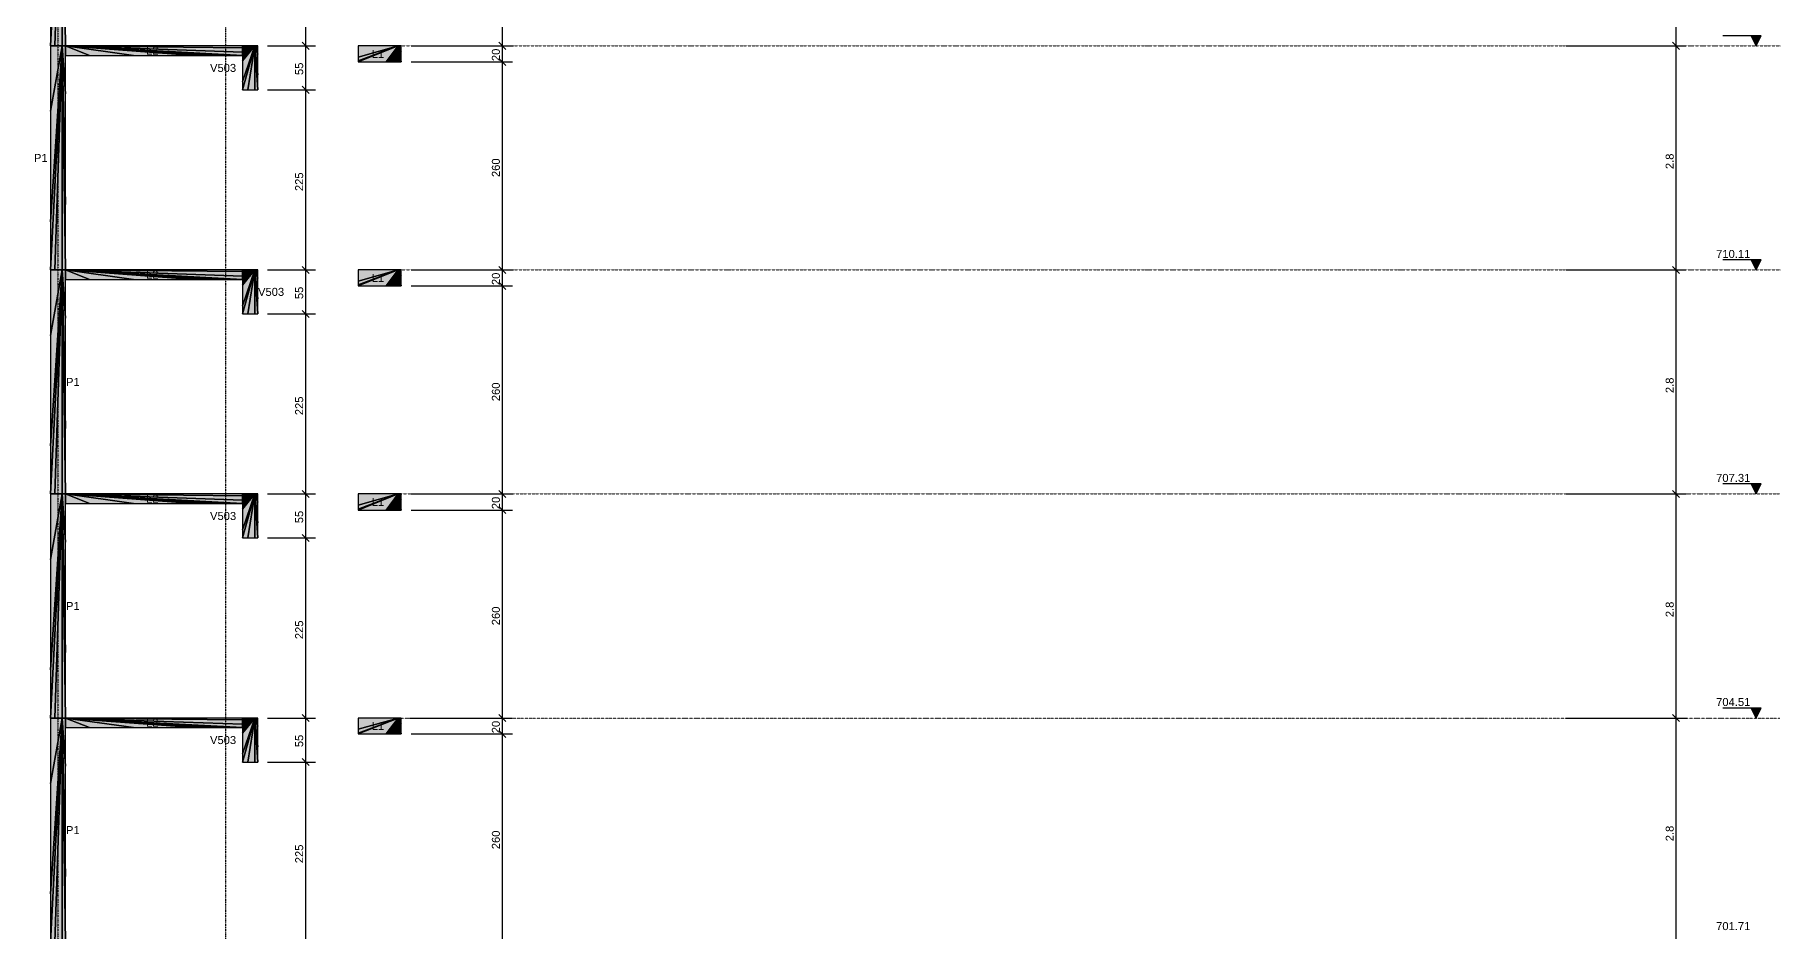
# Model space of a CAD drawing. Extents: x 37185 to 43130, y -8131 to -3926.
# Drawn here: x 38556 to 40010, y -6763 to -6016 of the extents above; entities that cross this region are included whole.
import ezdxf

# ---------------------------------------------------------------- set-up
doc = ezdxf.new("R2010")
doc.units = 0
doc.header["$MEASUREMENT"] = 0
doc.linetypes.add('ESTILO_TQS_0002', pattern=[0.4, 0.1, -0.3])
doc.linetypes.add('ESTILO_TQS_0004', pattern=[1.12, 0.5, -0.2, 0.01, -0.2, 0.01, -0.2])
for name, color, linetype in [('52', 3, 'CONTINUOUS'), ('67', 7, 'CONTINUOUS'), ('70', 160, 'CONTINUOUS'), ('74', 2, 'CONTINUOUS'), ('75', 9, 'CONTINUOUS'), ('79', 12, 'CONTINUOUS'), ('96', 252, 'CONTINUOUS')]:
    doc.layers.add(name, color=color, linetype=linetype)
doc.styles.add('TQS_ARIAL', font='arial.ttf')

msp = doc.modelspace()

# ---------------------------------------------------------------- linework, layer by layer
at = {"layer": '52', "linetype": 'Continuous'}
for points in [[(38569.3, -5278.6), (38569.3, -5333.2), (38569.3, -5425.1), (38569.3, -5465.3), (38569.3, -5519.8), (38569.3, -5611.8), (38569.3, -5652), (38569.3, -5706.5), (38569.3, -5798.5), (38569.3, -5838.6), (38569.3, -5893.2), (38569.3, -5985.1), (38569.3, -6025.3)], [(38582, -6025.3), (38582, -5970.7), (38582, -5878.8), (38582, -5846.6)], [(38569.3, -6025.3), (38569.3, -6079.8), (38569.3, -6171.8), (38569.3, -6212), (38569.3, -6266.5), (38569.3, -6358.5), (38569.3, -6398.6), (38569.3, -6453.2), (38569.3, -6545.1), (38569.3, -6585.3), (38569.3, -6639.8), (38569.3, -6731.8), (38569.3, -6772), (38569.3, -6782.7), (38569.3, -6800.7), (38569.3, -6808.6), (38569.3, -6860.2), (38569.3, -6947.3), (38569.3, -6985.3)], [(38579.2, -6025.3), (38569.3, -6025.3)], [(38569.3, -6025.3), (38573, -6025.3), (38579.2, -6025.3)], [(38742, -6025.3), (38739.6, -6025.3), (38729.3, -6025.3), (38582, -6025.3)], [(38582, -6033.3), (38601.8, -6033.3), (38638.5, -6033.3), (38688.6, -6033.3), (38702.6, -6033.3), (38721.7, -6033.3), (38729.3, -6033.3)], [(38582, -6212), (38582, -6157.4), (38582, -6065.4), (38582, -6033.3)], [(38729.3, -6033.3), (38729.3, -6037.9), (38729.3, -6055.1), (38729.3, -6062)], [(38742, -6062), (38742, -6049.3), (38742, -6032.1), (38742, -6025.3)], [(38861.6, -6025.3), (38859, -6025.3), (38825.6, -6025.3)], [(38825.6, -6025.3), (38825.6, -6034.7), (38825.6, -6037.8), (38825.6, -6038.6)], [(38861.6, -6038.6), (38861.6, -6029.9), (38861.6, -6026.2), (38861.6, -6025.3)], [(38825.6, -6038.6), (38849.1, -6038.6), (38859, -6038.6), (38861.6, -6038.6)], [(38729.3, -6062), (38733.7, -6062), (38739.6, -6062), (38742, -6062)], [(38742, -6212), (38739.6, -6212), (38729.3, -6212), (38582, -6212)], [(38582, -6220), (38601.8, -6220), (38638.5, -6220), (38688.6, -6220), (38702.6, -6220), (38721.7, -6220), (38729.3, -6220)], [(38582, -6398.6), (38582, -6344.1), (38582, -6252.1), (38582, -6220)], [(38729.3, -6220), (38729.3, -6224.6), (38729.3, -6241.8), (38729.3, -6248.6)], [(38742, -6248.6), (38742, -6236), (38742, -6218.8), (38742, -6212)], [(38861.6, -6212), (38859, -6212), (38825.6, -6212)], [(38825.6, -6212), (38825.6, -6221.3), (38825.6, -6224.5), (38825.6, -6225.3)], [(38861.6, -6225.3), (38861.6, -6216.6), (38861.6, -6212.9), (38861.6, -6212)], [(38825.6, -6225.3), (38849.1, -6225.3), (38859, -6225.3), (38861.6, -6225.3)], [(38729.3, -6248.6), (38733.7, -6248.6), (38739.6, -6248.6), (38742, -6248.6)], [(38742, -6398.6), (38739.6, -6398.6), (38729.3, -6398.6), (38582, -6398.6)], [(38582, -6406.6), (38601.8, -6406.6), (38638.5, -6406.6), (38688.6, -6406.6), (38702.6, -6406.6), (38721.7, -6406.6), (38729.3, -6406.6)], [(38582, -6585.3), (38582, -6530.7), (38582, -6438.8), (38582, -6406.6)], [(38729.3, -6406.6), (38729.3, -6411.2), (38729.3, -6428.5), (38729.3, -6435.3)], [(38742, -6435.3), (38742, -6422.7), (38742, -6405.5), (38742, -6398.6)], [(38861.6, -6398.6), (38859, -6398.6), (38825.6, -6398.6)], [(38825.6, -6398.6), (38825.6, -6408), (38825.6, -6411.2), (38825.6, -6412)], [(38825.6, -6412), (38849.1, -6412), (38859, -6412), (38861.6, -6412)], [(38861.6, -6412), (38861.6, -6403.3), (38861.6, -6399.6), (38861.6, -6398.6)], [(38729.3, -6435.3), (38733.7, -6435.3), (38739.6, -6435.3), (38742, -6435.3)], [(38742, -6585.3), (38739.6, -6585.3), (38729.3, -6585.3), (38582, -6585.3)], [(38742, -6622), (38742, -6609.3), (38742, -6592.1), (38742, -6585.3)], [(38861.6, -6585.3), (38859, -6585.3), (38825.6, -6585.3)], [(38825.6, -6585.3), (38825.6, -6594.7), (38825.6, -6597.8), (38825.6, -6598.6)], [(38861.6, -6598.6), (38861.6, -6589.9), (38861.6, -6586.2), (38861.6, -6585.3)], [(38582, -6593.3), (38601.8, -6593.3), (38638.5, -6593.3), (38688.6, -6593.3), (38702.6, -6593.3), (38721.7, -6593.3), (38729.3, -6593.3)], [(38582, -6772), (38582, -6717.4), (38582, -6625.4), (38582, -6593.3)], [(38729.3, -6593.3), (38729.3, -6597.9), (38729.3, -6615.1), (38729.3, -6622)], [(38825.6, -6598.6), (38849.1, -6598.6), (38859, -6598.6), (38861.6, -6598.6)], [(38729.3, -6622), (38733.7, -6622), (38739.6, -6622), (38742, -6622)]]:
    msp.add_lwpolyline(points, dxfattribs=at)
at = {"layer": '67', "linetype": 'ESTILO_TQS_0002'}
for p, q in [((38861.6, -6025.3), (40010.5, -6025.3)), ((38861.6, -6212), (40010.5, -6212)), ((38860.3, -6398.6), (40010.5, -6398.6)), ((38859, -6585.3), (40010.5, -6585.3))]:
    msp.add_line(p, q, dxfattribs=at)
at = {"layer": '70', "linetype": 'ESTILO_TQS_0004'}
for p, q in [((38575.6, -4145.3), (38575.6, -7832.6)), ((38715.3, -4145.3), (38715.3, -7832.6))]:
    msp.add_line(p, q, dxfattribs=at)
at = {"layer": '75', "linetype": 'Continuous'}
for p, q in [((39923.8, -6033.6), (39923.8, -5830.3)), ((38945.8, -5843.6), (38945.8, -6033.6)), ((38781.9, -5867), (38781.9, -6033.6)), ((38781.9, -6017), (38781.9, -6070.3)), ((38945.8, -6017), (38945.8, -6047)), ((39923.8, -6220.3), (39923.8, -6017)), ((39994.7, -6017), (39962.7, -6017)), ((39990.5, -6025.3), (39986.3, -6017)), ((39986.7, -6017.7), (39994.3, -6017.7)), ((39987.1, -6018.4), (39993.9, -6018.4)), ((39987.4, -6019.2), (39993.5, -6019.2)), ((39987.8, -6019.9), (39993.2, -6019.9)), ((39990.5, -6025.3), (39994.7, -6017)), ((38742, -6025.3), (38742, -6025.3)), ((38742, -6025.3), (38742, -6025.3)), ((38750.3, -6025.3), (38790.3, -6025.3)), ((38750.3, -6025.3), (38790.3, -6025.3)), ((38779, -6022.3), (38784.9, -6028.2)), ((38779, -6022.3), (38784.9, -6028.2)), ((38861.6, -6025.3), (38861.6, -6025.3)), ((38861.6, -6025.3), (38861.6, -6025.3)), ((38870, -6025.3), (38954.2, -6025.3)), ((38870, -6025.3), (38954.2, -6025.3)), ((38942.9, -6022.3), (38948.8, -6028.2)), ((38942.9, -6022.3), (38948.8, -6028.2)), ((38945.8, -6030.3), (38945.8, -6220.3)), ((39823.8, -6025.3), (39823.8, -6025.3)), ((39823.8, -6025.3), (39823.8, -6025.3)), ((39832.2, -6025.3), (39932.2, -6025.3)), ((39832.2, -6025.3), (39932.2, -6025.3)), ((39926.8, -6028.2), (39920.9, -6022.3)), ((39926.8, -6028.2), (39920.9, -6022.3)), ((39988.2, -6020.7), (39992.8, -6020.7)), ((39988.5, -6021.4), (39992.4, -6021.4)), ((39988.9, -6022.2), (39992.1, -6022.2)), ((39989.3, -6022.9), (39991.7, -6022.9)), ((39989.7, -6023.6), (39991.3, -6023.6)), ((39990, -6024.4), (39990.9, -6024.4)), ((38861.6, -6038.6), (38861.6, -6038.6)), ((38861.6, -6038.6), (38861.6, -6038.6)), ((38870, -6038.6), (38954.2, -6038.6)), ((38870, -6038.6), (38954.2, -6038.6)), ((38942.9, -6035.7), (38948.8, -6041.6)), ((38942.9, -6035.7), (38948.8, -6041.6)), ((38742, -6062), (38742, -6062)), ((38742, -6062), (38742, -6062)), ((38750.3, -6062), (38790.3, -6062)), ((38750.3, -6062), (38790.3, -6062)), ((38779, -6059), (38784.9, -6064.9)), ((38779, -6059), (38784.9, -6064.9)), ((38781.9, -6053.6), (38781.9, -6220.3)), ((38781.9, -6203.6), (38781.9, -6257)), ((38945.8, -6203.6), (38945.8, -6233.6)), ((39923.8, -6407), (39923.8, -6203.6)), ((39994.7, -6203.6), (39962.7, -6203.6)), ((39990.5, -6212), (39986.3, -6203.6)), ((39986.7, -6204.4), (39994.3, -6204.4)), ((39987.1, -6205.1), (39993.9, -6205.1)), ((39987.4, -6205.8), (39993.5, -6205.8)), ((39987.8, -6206.6), (39993.2, -6206.6)), ((39988.2, -6207.3), (39992.8, -6207.3)), ((39988.5, -6208.1), (39992.4, -6208.1)), ((39988.9, -6208.8), (39992.1, -6208.8)), ((39990.5, -6212), (39994.7, -6203.6)), ((38742, -6212), (38742, -6212)), ((38742, -6212), (38742, -6212)), ((38750.3, -6212), (38790.3, -6212)), ((38750.3, -6212), (38790.3, -6212)), ((38779, -6209), (38784.9, -6214.9)), ((38779, -6209), (38784.9, -6214.9)), ((38861.6, -6212), (38861.6, -6212)), ((38861.6, -6212), (38861.6, -6212)), ((38870, -6212), (38954.2, -6212)), ((38870, -6212), (38954.2, -6212)), ((38942.9, -6209), (38948.8, -6214.9)), ((38942.9, -6209), (38948.8, -6214.9)), ((38942.9, -6222.3), (38948.8, -6228.2)), ((38942.9, -6222.3), (38948.8, -6228.2)), ((38945.8, -6217), (38945.8, -6407)), ((39823.8, -6212), (39823.8, -6212)), ((39823.8, -6212), (39823.8, -6212)), ((39832.2, -6212), (39932.2, -6212)), ((39832.2, -6212), (39932.2, -6212)), ((39926.8, -6214.9), (39920.9, -6209)), ((39926.8, -6214.9), (39920.9, -6209)), ((39989.3, -6209.6), (39991.7, -6209.6)), ((39989.7, -6210.3), (39991.3, -6210.3)), ((39990, -6211.1), (39990.9, -6211.1)), ((38861.6, -6225.3), (38861.6, -6225.3)), ((38861.6, -6225.3), (38861.6, -6225.3)), ((38870, -6225.3), (38954.2, -6225.3)), ((38870, -6225.3), (38954.2, -6225.3)), ((38742, -6248.6), (38742, -6248.6)), ((38742, -6248.6), (38742, -6248.6)), ((38750.3, -6248.6), (38790.3, -6248.6)), ((38750.3, -6248.6), (38790.3, -6248.6)), ((38779, -6245.7), (38784.9, -6251.6)), ((38779, -6245.7), (38784.9, -6251.6)), ((38781.9, -6240.3), (38781.9, -6407)), ((38779, -6395.7), (38784.9, -6401.6)), ((38779, -6395.7), (38784.9, -6401.6)), ((38781.9, -6390.3), (38781.9, -6443.6)), ((38942.9, -6395.7), (38948.8, -6401.6)), ((38942.9, -6395.7), (38948.8, -6401.6)), ((38945.8, -6390.3), (38945.8, -6420.3)), ((39926.8, -6401.6), (39920.9, -6395.7)), ((39926.8, -6401.6), (39920.9, -6395.7)), ((39923.8, -6593.6), (39923.8, -6390.3)), ((39994.7, -6390.3), (39962.7, -6390.3)), ((39990.5, -6398.6), (39986.3, -6390.3)), ((39986.7, -6391), (39994.3, -6391)), ((39987.1, -6391.8), (39993.9, -6391.8)), ((39987.4, -6392.5), (39993.5, -6392.5)), ((39987.8, -6393.3), (39993.2, -6393.3)), ((39988.2, -6394), (39992.8, -6394)), ((39988.5, -6394.7), (39992.4, -6394.7)), ((39988.9, -6395.5), (39992.1, -6395.5)), ((39989.3, -6396.2), (39991.7, -6396.2)), ((39989.7, -6397), (39991.3, -6397)), ((39990, -6397.7), (39990.9, -6397.7)), ((39990.5, -6398.6), (39994.7, -6390.3)), ((38742, -6398.6), (38742, -6398.6)), ((38742, -6398.6), (38742, -6398.6)), ((38750.3, -6398.6), (38790.3, -6398.6)), ((38750.3, -6398.6), (38790.3, -6398.6)), ((38861.6, -6398.6), (38861.6, -6398.6)), ((38861.6, -6398.6), (38861.6, -6398.6)), ((38861.6, -6412), (38861.6, -6412)), ((38861.6, -6412), (38861.6, -6412)), ((38870, -6398.6), (38954.2, -6398.6)), ((38870, -6398.6), (38954.2, -6398.6)), ((38870, -6412), (38954.2, -6412)), ((38870, -6412), (38954.2, -6412)), ((38942.9, -6409), (38948.8, -6414.9)), ((38942.9, -6409), (38948.8, -6414.9)), ((38945.8, -6403.6), (38945.8, -6593.6)), ((39823.8, -6398.6), (39823.8, -6398.6)), ((39823.8, -6398.6), (39823.8, -6398.6)), ((39832.2, -6398.6), (39932.2, -6398.6)), ((39832.2, -6398.6), (39932.2, -6398.6)), ((38781.9, -6427), (38781.9, -6593.6)), ((38742, -6435.3), (38742, -6435.3)), ((38742, -6435.3), (38742, -6435.3)), ((38750.3, -6435.3), (38790.3, -6435.3)), ((38750.3, -6435.3), (38790.3, -6435.3)), ((38779, -6432.3), (38784.9, -6438.2)), ((38779, -6432.3), (38784.9, -6438.2)), ((38742, -6585.3), (38742, -6585.3)), ((38742, -6585.3), (38742, -6585.3)), ((38750.3, -6585.3), (38790.3, -6585.3)), ((38750.3, -6585.3), (38790.3, -6585.3)), ((38779, -6582.3), (38784.9, -6588.2)), ((38779, -6582.3), (38784.9, -6588.2)), ((38781.9, -6577), (38781.9, -6630.3)), ((38860.3, -6585.3), (38860.3, -6585.3)), ((38861.6, -6585.3), (38861.6, -6585.3)), ((38868.7, -6585.3), (38954.2, -6585.3)), ((38870, -6585.3), (38954.2, -6585.3)), ((38942.9, -6582.3), (38948.8, -6588.2)), ((38942.9, -6582.3), (38948.8, -6588.2)), ((38945.8, -6577), (38945.8, -6607)), ((39823.8, -6585.3), (39823.8, -6585.3)), ((39823.8, -6585.3), (39823.8, -6585.3)), ((39832.2, -6585.3), (39932.2, -6585.3)), ((39832.2, -6585.3), (39932.2, -6585.3)), ((39926.8, -6588.2), (39920.9, -6582.3)), ((39926.8, -6588.2), (39920.9, -6582.3)), ((39923.8, -6780.3), (39923.8, -6577)), ((39994.7, -6577), (39962.7, -6577)), ((39990.5, -6585.3), (39986.3, -6577)), ((39986.7, -6577.7), (39994.3, -6577.7)), ((39987.1, -6578.4), (39993.9, -6578.4)), ((39987.4, -6579.2), (39993.5, -6579.2)), ((39987.8, -6579.9), (39993.2, -6579.9)), ((39988.2, -6580.7), (39992.8, -6580.7)), ((39988.5, -6581.4), (39992.4, -6581.4)), ((39988.9, -6582.2), (39992.1, -6582.2)), ((39989.3, -6582.9), (39991.7, -6582.9)), ((39989.7, -6583.6), (39991.3, -6583.6)), ((39990, -6584.4), (39990.9, -6584.4)), ((39990.5, -6585.3), (39994.7, -6577)), ((38861.6, -6598.6), (38861.6, -6598.6)), ((38861.6, -6598.6), (38861.6, -6598.6)), ((38870, -6598.6), (38954.2, -6598.6)), ((38870, -6598.6), (38954.2, -6598.6)), ((38942.9, -6595.7), (38948.8, -6601.6)), ((38942.9, -6595.7), (38948.8, -6601.6)), ((38945.8, -6590.3), (38945.8, -6780.3)), ((38781.9, -6613.6), (38781.9, -6780.3)), ((38742, -6622), (38742, -6622)), ((38742, -6622), (38742, -6622)), ((38750.3, -6622), (38790.3, -6622)), ((38750.3, -6622), (38790.3, -6622)), ((38779, -6619), (38784.9, -6624.9)), ((38779, -6619), (38784.9, -6624.9))]:
    msp.add_line(p, q, dxfattribs=at)
at = {"layer": '79', "linetype": 'Continuous'}
for points in [[(39986.3, -6017), (39990.5, -6025.3), (39994.7, -6017), (39986.3, -6017)], [(39986.3, -6203.6), (39990.5, -6212), (39994.7, -6203.6), (39986.3, -6203.6)], [(39986.3, -6390.3), (39990.5, -6398.6), (39994.7, -6390.3), (39986.3, -6390.3)], [(39986.3, -6577), (39990.5, -6585.3), (39994.7, -6577), (39986.3, -6577)]]:
    msp.add_lwpolyline(points, dxfattribs=at)
at = {"layer": '96', "linetype": 'Continuous'}
for points in [[(38579.2, -5838.6), (38569.3, -5985.1), (38569.3, -6025.3), (38579.2, -5838.6)], [(38579.2, -5838.6), (38569.3, -6025.3), (38573, -6025.3), (38579.2, -5838.6)], [(38579.2, -5838.6), (38573, -6025.3), (38579.2, -6025.3), (38579.2, -5838.6)], [(38579.2, -5838.6), (38579.2, -6025.3), (38582, -6025.3), (38579.2, -5838.6)], [(38579.2, -5838.6), (38582, -6025.3), (38582, -5970.7), (38579.2, -5838.6)], [(38579.2, -6025.3), (38569.3, -6025.3), (38569.3, -6079.8), (38579.2, -6025.3)], [(38579.2, -6025.3), (38569.3, -6079.8), (38569.3, -6171.8), (38579.2, -6025.3)], [(38579.2, -6025.3), (38569.3, -6171.8), (38569.3, -6212), (38579.2, -6025.3)], [(38579.2, -6025.3), (38569.3, -6212), (38573, -6212), (38579.2, -6025.3)], [(38579.2, -6025.3), (38573, -6212), (38579.2, -6212), (38579.2, -6025.3)], [(38579.2, -6025.3), (38579.2, -6212), (38582, -6212), (38579.2, -6025.3)], [(38579.2, -6025.3), (38582, -6212), (38582, -6157.4), (38579.2, -6025.3)], [(38579.2, -6025.3), (38582, -6157.4), (38582, -6065.4), (38579.2, -6025.3)], [(38579.2, -6025.3), (38582, -6065.4), (38582, -6025.3), (38579.2, -6025.3)], [(38582, -6025.3), (38582, -6033.3), (38601.8, -6033.3), (38582, -6025.3)], [(38582, -6025.3), (38601.8, -6033.3), (38638.5, -6033.3), (38582, -6025.3)], [(38582, -6025.3), (38638.5, -6033.3), (38688.6, -6033.3), (38582, -6025.3)], [(38582, -6025.3), (38688.6, -6033.3), (38702.6, -6033.3), (38582, -6025.3)], [(38582, -6025.3), (38702.6, -6033.3), (38721.7, -6033.3), (38582, -6025.3)], [(38582, -6025.3), (38721.7, -6033.3), (38729.3, -6033.3), (38582, -6025.3)], [(38582, -6025.3), (38729.3, -6033.3), (38729.3, -6030.5), (38582, -6025.3)], [(38582, -6025.3), (38729.3, -6030.5), (38729.3, -6026.8), (38582, -6025.3)], [(38582, -6025.3), (38729.3, -6026.8), (38729.3, -6025.3), (38582, -6025.3)], [(38739.6, -6025.3), (38729.3, -6025.3), (38729.3, -6037.9), (38739.6, -6025.3)], [(38739.6, -6025.3), (38729.3, -6037.9), (38729.3, -6055.1), (38739.6, -6025.3)], [(38739.6, -6025.3), (38729.3, -6055.1), (38729.3, -6062), (38739.6, -6025.3)], [(38739.6, -6025.3), (38729.3, -6062), (38733.7, -6062), (38739.6, -6025.3)], [(38739.6, -6025.3), (38733.7, -6062), (38739.6, -6062), (38739.6, -6025.3)], [(38739.6, -6025.3), (38739.6, -6062), (38742, -6062), (38739.6, -6025.3)], [(38739.6, -6025.3), (38742, -6062), (38742, -6049.3), (38739.6, -6025.3)], [(38739.6, -6025.3), (38742, -6049.3), (38742, -6032.1), (38739.6, -6025.3)], [(38739.6, -6025.3), (38742, -6032.1), (38742, -6025.3), (38739.6, -6025.3)], [(38859, -6025.3), (38825.6, -6025.3), (38825.6, -6034.7), (38859, -6025.3)], [(38859, -6025.3), (38825.6, -6034.7), (38825.6, -6037.8), (38859, -6025.3)], [(38859, -6025.3), (38825.6, -6037.8), (38825.6, -6038.6), (38859, -6025.3)], [(38859, -6025.3), (38825.6, -6038.6), (38849.1, -6038.6), (38859, -6025.3)], [(38859, -6025.3), (38849.1, -6038.6), (38859, -6038.6), (38859, -6025.3)], [(38859, -6025.3), (38859, -6038.6), (38861.6, -6038.6), (38859, -6025.3)], [(38859, -6025.3), (38861.6, -6038.6), (38861.6, -6029.9), (38859, -6025.3)], [(38859, -6025.3), (38861.6, -6029.9), (38861.6, -6026.2), (38859, -6025.3)], [(38859, -6025.3), (38861.6, -6026.2), (38861.6, -6025.3), (38859, -6025.3)], [(38579.2, -6212), (38569.3, -6212), (38569.3, -6266.5), (38579.2, -6212)], [(38579.2, -6212), (38569.3, -6266.5), (38569.3, -6358.5), (38579.2, -6212)], [(38579.2, -6212), (38569.3, -6358.5), (38569.3, -6398.6), (38579.2, -6212)], [(38579.2, -6212), (38569.3, -6398.6), (38573, -6398.6), (38579.2, -6212)], [(38579.2, -6212), (38573, -6398.6), (38579.2, -6398.6), (38579.2, -6212)], [(38579.2, -6212), (38579.2, -6398.6), (38582, -6398.6), (38579.2, -6212)], [(38579.2, -6212), (38582, -6398.6), (38582, -6344.1), (38579.2, -6212)], [(38579.2, -6212), (38582, -6344.1), (38582, -6252.1), (38579.2, -6212)], [(38579.2, -6212), (38582, -6252.1), (38582, -6212), (38579.2, -6212)], [(38582, -6212), (38582, -6220), (38601.8, -6220), (38582, -6212)], [(38582, -6212), (38601.8, -6220), (38638.5, -6220), (38582, -6212)], [(38582, -6212), (38638.5, -6220), (38688.6, -6220), (38582, -6212)], [(38582, -6212), (38688.6, -6220), (38702.6, -6220), (38582, -6212)], [(38582, -6212), (38702.6, -6220), (38721.7, -6220), (38582, -6212)], [(38582, -6212), (38721.7, -6220), (38729.3, -6220), (38582, -6212)], [(38582, -6212), (38729.3, -6220), (38729.3, -6217.2), (38582, -6212)], [(38582, -6212), (38729.3, -6217.2), (38729.3, -6213.4), (38582, -6212)], [(38582, -6212), (38729.3, -6213.4), (38729.3, -6212), (38582, -6212)], [(38739.6, -6212), (38729.3, -6212), (38729.3, -6224.6), (38739.6, -6212)], [(38739.6, -6212), (38729.3, -6224.6), (38729.3, -6241.8), (38739.6, -6212)], [(38739.6, -6212), (38729.3, -6241.8), (38729.3, -6248.6), (38739.6, -6212)], [(38739.6, -6212), (38729.3, -6248.6), (38733.7, -6248.6), (38739.6, -6212)], [(38739.6, -6212), (38733.7, -6248.6), (38739.6, -6248.6), (38739.6, -6212)], [(38739.6, -6212), (38739.6, -6248.6), (38742, -6248.6), (38739.6, -6212)], [(38739.6, -6212), (38742, -6248.6), (38742, -6236), (38739.6, -6212)], [(38739.6, -6212), (38742, -6236), (38742, -6218.8), (38739.6, -6212)], [(38739.6, -6212), (38742, -6218.8), (38742, -6212), (38739.6, -6212)], [(38859, -6212), (38825.6, -6212), (38825.6, -6221.3), (38859, -6212)], [(38859, -6212), (38825.6, -6221.3), (38825.6, -6224.5), (38859, -6212)], [(38859, -6212), (38825.6, -6224.5), (38825.6, -6225.3), (38859, -6212)], [(38859, -6212), (38825.6, -6225.3), (38849.1, -6225.3), (38859, -6212)], [(38859, -6212), (38849.1, -6225.3), (38859, -6225.3), (38859, -6212)], [(38859, -6212), (38859, -6225.3), (38861.6, -6225.3), (38859, -6212)], [(38859, -6212), (38861.6, -6225.3), (38861.6, -6216.6), (38859, -6212)], [(38859, -6212), (38861.6, -6216.6), (38861.6, -6212.9), (38859, -6212)], [(38859, -6212), (38861.6, -6212.9), (38861.6, -6212), (38859, -6212)], [(38579.2, -6398.6), (38569.3, -6398.6), (38569.3, -6453.2), (38579.2, -6398.6)], [(38579.2, -6398.6), (38569.3, -6453.2), (38569.3, -6545.1), (38579.2, -6398.6)], [(38579.2, -6398.6), (38569.3, -6545.1), (38569.3, -6585.3), (38579.2, -6398.6)], [(38579.2, -6398.6), (38569.3, -6585.3), (38573, -6585.3), (38579.2, -6398.6)], [(38579.2, -6398.6), (38573, -6585.3), (38579.2, -6585.3), (38579.2, -6398.6)], [(38579.2, -6398.6), (38579.2, -6585.3), (38582, -6585.3), (38579.2, -6398.6)], [(38579.2, -6398.6), (38582, -6585.3), (38582, -6530.7), (38579.2, -6398.6)], [(38579.2, -6398.6), (38582, -6530.7), (38582, -6438.8), (38579.2, -6398.6)], [(38579.2, -6398.6), (38582, -6438.8), (38582, -6398.6), (38579.2, -6398.6)], [(38582, -6398.6), (38582, -6406.6), (38601.8, -6406.6), (38582, -6398.6)], [(38582, -6398.6), (38601.8, -6406.6), (38638.5, -6406.6), (38582, -6398.6)], [(38582, -6398.6), (38638.5, -6406.6), (38688.6, -6406.6), (38582, -6398.6)], [(38582, -6398.6), (38688.6, -6406.6), (38702.6, -6406.6), (38582, -6398.6)], [(38582, -6398.6), (38702.6, -6406.6), (38721.7, -6406.6), (38582, -6398.6)], [(38582, -6398.6), (38721.7, -6406.6), (38729.3, -6406.6), (38582, -6398.6)], [(38582, -6398.6), (38729.3, -6406.6), (38729.3, -6403.9), (38582, -6398.6)], [(38582, -6398.6), (38729.3, -6403.9), (38729.3, -6400.1), (38582, -6398.6)], [(38582, -6398.6), (38729.3, -6400.1), (38729.3, -6398.6), (38582, -6398.6)], [(38739.6, -6398.6), (38729.3, -6398.6), (38729.3, -6411.2), (38739.6, -6398.6)], [(38739.6, -6398.6), (38729.3, -6411.2), (38729.3, -6428.5), (38739.6, -6398.6)], [(38739.6, -6398.6), (38729.3, -6428.5), (38729.3, -6435.3), (38739.6, -6398.6)], [(38739.6, -6398.6), (38729.3, -6435.3), (38733.7, -6435.3), (38739.6, -6398.6)], [(38739.6, -6398.6), (38733.7, -6435.3), (38739.6, -6435.3), (38739.6, -6398.6)], [(38739.6, -6398.6), (38739.6, -6435.3), (38742, -6435.3), (38739.6, -6398.6)], [(38739.6, -6398.6), (38742, -6435.3), (38742, -6422.7), (38739.6, -6398.6)], [(38739.6, -6398.6), (38742, -6422.7), (38742, -6405.5), (38739.6, -6398.6)], [(38739.6, -6398.6), (38742, -6405.5), (38742, -6398.6), (38739.6, -6398.6)], [(38859, -6398.6), (38825.6, -6398.6), (38825.6, -6408), (38859, -6398.6)], [(38859, -6398.6), (38825.6, -6408), (38825.6, -6411.2), (38859, -6398.6)], [(38859, -6398.6), (38825.6, -6411.2), (38825.6, -6412), (38859, -6398.6)], [(38859, -6398.6), (38825.6, -6412), (38849.1, -6412), (38859, -6398.6)], [(38859, -6398.6), (38849.1, -6412), (38859, -6412), (38859, -6398.6)], [(38859, -6398.6), (38859, -6412), (38861.6, -6412), (38859, -6398.6)], [(38859, -6398.6), (38861.6, -6412), (38861.6, -6403.3), (38859, -6398.6)], [(38859, -6398.6), (38861.6, -6403.3), (38861.6, -6399.6), (38859, -6398.6)], [(38859, -6398.6), (38861.6, -6399.6), (38861.6, -6398.6), (38859, -6398.6)], [(38579.2, -6585.3), (38569.3, -6585.3), (38569.3, -6639.8), (38579.2, -6585.3)], [(38579.2, -6585.3), (38569.3, -6639.8), (38569.3, -6731.8), (38579.2, -6585.3)], [(38579.2, -6585.3), (38569.3, -6731.8), (38569.3, -6772), (38579.2, -6585.3)], [(38579.2, -6585.3), (38569.3, -6772), (38573, -6772), (38579.2, -6585.3)], [(38579.2, -6585.3), (38573, -6772), (38579.2, -6772), (38579.2, -6585.3)], [(38579.2, -6585.3), (38579.2, -6772), (38582, -6772), (38579.2, -6585.3)], [(38579.2, -6585.3), (38582, -6772), (38582, -6717.4), (38579.2, -6585.3)], [(38579.2, -6585.3), (38582, -6717.4), (38582, -6625.4), (38579.2, -6585.3)], [(38579.2, -6585.3), (38582, -6625.4), (38582, -6585.3), (38579.2, -6585.3)], [(38582, -6585.3), (38582, -6593.3), (38601.8, -6593.3), (38582, -6585.3)], [(38582, -6585.3), (38601.8, -6593.3), (38638.5, -6593.3), (38582, -6585.3)], [(38582, -6585.3), (38638.5, -6593.3), (38688.6, -6593.3), (38582, -6585.3)], [(38582, -6585.3), (38688.6, -6593.3), (38702.6, -6593.3), (38582, -6585.3)], [(38582, -6585.3), (38702.6, -6593.3), (38721.7, -6593.3), (38582, -6585.3)], [(38582, -6585.3), (38721.7, -6593.3), (38729.3, -6593.3), (38582, -6585.3)], [(38582, -6585.3), (38729.3, -6593.3), (38729.3, -6590.5), (38582, -6585.3)], [(38582, -6585.3), (38729.3, -6590.5), (38729.3, -6586.8), (38582, -6585.3)], [(38582, -6585.3), (38729.3, -6586.8), (38729.3, -6585.3), (38582, -6585.3)], [(38739.6, -6585.3), (38729.3, -6585.3), (38729.3, -6597.9), (38739.6, -6585.3)], [(38739.6, -6585.3), (38729.3, -6597.9), (38729.3, -6615.1), (38739.6, -6585.3)], [(38739.6, -6585.3), (38729.3, -6615.1), (38729.3, -6622), (38739.6, -6585.3)], [(38739.6, -6585.3), (38729.3, -6622), (38733.7, -6622), (38739.6, -6585.3)], [(38739.6, -6585.3), (38733.7, -6622), (38739.6, -6622), (38739.6, -6585.3)], [(38739.6, -6585.3), (38739.6, -6622), (38742, -6622), (38739.6, -6585.3)], [(38739.6, -6585.3), (38742, -6622), (38742, -6609.3), (38739.6, -6585.3)], [(38739.6, -6585.3), (38742, -6609.3), (38742, -6592.1), (38739.6, -6585.3)], [(38739.6, -6585.3), (38742, -6592.1), (38742, -6585.3), (38739.6, -6585.3)], [(38859, -6585.3), (38825.6, -6585.3), (38825.6, -6594.7), (38859, -6585.3)], [(38859, -6585.3), (38825.6, -6594.7), (38825.6, -6597.8), (38859, -6585.3)], [(38859, -6585.3), (38825.6, -6597.8), (38825.6, -6598.6), (38859, -6585.3)], [(38859, -6585.3), (38825.6, -6598.6), (38849.1, -6598.6), (38859, -6585.3)], [(38859, -6585.3), (38849.1, -6598.6), (38859, -6598.6), (38859, -6585.3)], [(38859, -6585.3), (38859, -6598.6), (38861.6, -6598.6), (38859, -6585.3)], [(38859, -6585.3), (38861.6, -6598.6), (38861.6, -6589.9), (38859, -6585.3)], [(38859, -6585.3), (38861.6, -6589.9), (38861.6, -6586.2), (38859, -6585.3)], [(38859, -6585.3), (38861.6, -6586.2), (38861.6, -6585.3), (38859, -6585.3)]]:
    msp.add_lwpolyline(points, dxfattribs=at)
for points in [[(38579.2, -5838.6), (38569.3, -5985.1), (38569.3, -6025.3)], [(38579.2, -5838.6), (38569.3, -6025.3), (38579.2, -5838.6)], [(38579.2, -5838.6), (38569.3, -6025.3), (38573, -6025.3)], [(38579.2, -5838.6), (38573, -6025.3), (38579.2, -5838.6)], [(38579.2, -5838.6), (38573, -6025.3), (38579.2, -6025.3)], [(38579.2, -5838.6), (38579.2, -6025.3), (38579.2, -5838.6)], [(38579.2, -5838.6), (38579.2, -6025.3), (38582, -6025.3)], [(38579.2, -5838.6), (38582, -6025.3), (38579.2, -5838.6)], [(38579.2, -5838.6), (38582, -6025.3), (38582, -5970.7)], [(38579.2, -6025.3), (38569.3, -6025.3), (38569.3, -6079.8)], [(38579.2, -6025.3), (38569.3, -6079.8), (38579.2, -6025.3)], [(38579.2, -6025.3), (38569.3, -6079.8), (38569.3, -6171.8)], [(38579.2, -6025.3), (38569.3, -6171.8), (38579.2, -6025.3)], [(38579.2, -6025.3), (38569.3, -6171.8), (38569.3, -6212)], [(38579.2, -6025.3), (38569.3, -6212), (38579.2, -6025.3)], [(38579.2, -6025.3), (38569.3, -6212), (38573, -6212)], [(38579.2, -6025.3), (38573, -6212), (38579.2, -6025.3)], [(38579.2, -6025.3), (38573, -6212), (38579.2, -6212)], [(38579.2, -6025.3), (38579.2, -6212), (38579.2, -6025.3)], [(38579.2, -6025.3), (38579.2, -6212), (38582, -6212)], [(38579.2, -6025.3), (38582, -6212), (38579.2, -6025.3)], [(38579.2, -6025.3), (38582, -6212), (38582, -6157.4)], [(38579.2, -6025.3), (38582, -6157.4), (38579.2, -6025.3)], [(38579.2, -6025.3), (38582, -6157.4), (38582, -6065.4)], [(38579.2, -6025.3), (38582, -6065.4), (38579.2, -6025.3)], [(38579.2, -6025.3), (38582, -6065.4), (38582, -6025.3)], [(38579.2, -6025.3), (38582, -6025.3), (38579.2, -6025.3)], [(38582, -6025.3), (38582, -6033.3), (38601.8, -6033.3)], [(38582, -6025.3), (38601.8, -6033.3), (38582, -6025.3)], [(38582, -6025.3), (38601.8, -6033.3), (38638.5, -6033.3)], [(38582, -6025.3), (38638.5, -6033.3), (38582, -6025.3)], [(38582, -6025.3), (38638.5, -6033.3), (38688.6, -6033.3)], [(38582, -6025.3), (38688.6, -6033.3), (38582, -6025.3)], [(38582, -6025.3), (38688.6, -6033.3), (38702.6, -6033.3)], [(38582, -6025.3), (38702.6, -6033.3), (38582, -6025.3)], [(38582, -6025.3), (38702.6, -6033.3), (38721.7, -6033.3)], [(38582, -6025.3), (38721.7, -6033.3), (38582, -6025.3)], [(38582, -6025.3), (38721.7, -6033.3), (38729.3, -6033.3)], [(38582, -6025.3), (38729.3, -6033.3), (38582, -6025.3)], [(38582, -6025.3), (38729.3, -6033.3), (38729.3, -6030.5)], [(38582, -6025.3), (38729.3, -6030.5), (38582, -6025.3)], [(38582, -6025.3), (38729.3, -6030.5), (38729.3, -6026.8)], [(38582, -6025.3), (38729.3, -6026.8), (38582, -6025.3)], [(38582, -6025.3), (38729.3, -6026.8), (38729.3, -6025.3)], [(38582, -6025.3), (38729.3, -6025.3), (38582, -6025.3)], [(38739.6, -6025.3), (38729.3, -6025.3), (38729.3, -6037.9)], [(38739.6, -6025.3), (38729.3, -6037.9), (38739.6, -6025.3)], [(38739.6, -6025.3), (38729.3, -6037.9), (38729.3, -6055.1)], [(38739.6, -6025.3), (38729.3, -6055.1), (38739.6, -6025.3)], [(38739.6, -6025.3), (38729.3, -6055.1), (38729.3, -6062)], [(38739.6, -6025.3), (38729.3, -6062), (38739.6, -6025.3)], [(38739.6, -6025.3), (38729.3, -6062), (38733.7, -6062)], [(38739.6, -6025.3), (38733.7, -6062), (38739.6, -6025.3)], [(38739.6, -6025.3), (38733.7, -6062), (38739.6, -6062)], [(38739.6, -6025.3), (38739.6, -6062), (38739.6, -6025.3)], [(38739.6, -6025.3), (38739.6, -6062), (38742, -6062)], [(38739.6, -6025.3), (38742, -6062), (38739.6, -6025.3)], [(38739.6, -6025.3), (38742, -6062), (38742, -6049.3)], [(38739.6, -6025.3), (38742, -6049.3), (38739.6, -6025.3)], [(38739.6, -6025.3), (38742, -6049.3), (38742, -6032.1)], [(38739.6, -6025.3), (38742, -6032.1), (38739.6, -6025.3)], [(38739.6, -6025.3), (38742, -6032.1), (38742, -6025.3)], [(38739.6, -6025.3), (38742, -6025.3), (38739.6, -6025.3)], [(38859, -6025.3), (38825.6, -6025.3), (38825.6, -6034.7)], [(38859, -6025.3), (38825.6, -6034.7), (38859, -6025.3)], [(38859, -6025.3), (38825.6, -6034.7), (38825.6, -6037.8)], [(38859, -6025.3), (38825.6, -6037.8), (38859, -6025.3)], [(38859, -6025.3), (38825.6, -6037.8), (38825.6, -6038.6)], [(38859, -6025.3), (38825.6, -6038.6), (38859, -6025.3)], [(38859, -6025.3), (38825.6, -6038.6), (38849.1, -6038.6)], [(38859, -6025.3), (38849.1, -6038.6), (38859, -6025.3)], [(38859, -6025.3), (38849.1, -6038.6), (38859, -6038.6)], [(38859, -6025.3), (38859, -6038.6), (38859, -6025.3)], [(38859, -6025.3), (38859, -6038.6), (38861.6, -6038.6)], [(38859, -6025.3), (38861.6, -6038.6), (38859, -6025.3)], [(38859, -6025.3), (38861.6, -6038.6), (38861.6, -6029.9)], [(38859, -6025.3), (38861.6, -6029.9), (38859, -6025.3)], [(38859, -6025.3), (38861.6, -6029.9), (38861.6, -6026.2)], [(38859, -6025.3), (38861.6, -6026.2), (38859, -6025.3)], [(38859, -6025.3), (38861.6, -6026.2), (38861.6, -6025.3)], [(38859, -6025.3), (38861.6, -6025.3), (38859, -6025.3)], [(38579.2, -6212), (38569.3, -6212), (38569.3, -6266.5)], [(38579.2, -6212), (38569.3, -6266.5), (38579.2, -6212)], [(38579.2, -6212), (38569.3, -6266.5), (38569.3, -6358.5)], [(38579.2, -6212), (38569.3, -6358.5), (38579.2, -6212)], [(38579.2, -6212), (38569.3, -6358.5), (38569.3, -6398.6)], [(38579.2, -6212), (38569.3, -6398.6), (38579.2, -6212)], [(38579.2, -6212), (38569.3, -6398.6), (38573, -6398.6)], [(38579.2, -6212), (38573, -6398.6), (38579.2, -6212)], [(38579.2, -6212), (38573, -6398.6), (38579.2, -6398.6)], [(38579.2, -6212), (38579.2, -6398.6), (38579.2, -6212)], [(38579.2, -6212), (38579.2, -6398.6), (38582, -6398.6)], [(38579.2, -6212), (38582, -6398.6), (38579.2, -6212)], [(38579.2, -6212), (38582, -6398.6), (38582, -6344.1)], [(38579.2, -6212), (38582, -6344.1), (38579.2, -6212)], [(38579.2, -6212), (38582, -6344.1), (38582, -6252.1)], [(38579.2, -6212), (38582, -6252.1), (38579.2, -6212)], [(38579.2, -6212), (38582, -6252.1), (38582, -6212)], [(38579.2, -6212), (38582, -6212), (38579.2, -6212)], [(38582, -6212), (38582, -6220), (38601.8, -6220)], [(38582, -6212), (38601.8, -6220), (38582, -6212)], [(38582, -6212), (38601.8, -6220), (38638.5, -6220)], [(38582, -6212), (38638.5, -6220), (38582, -6212)], [(38582, -6212), (38638.5, -6220), (38688.6, -6220)], [(38582, -6212), (38688.6, -6220), (38582, -6212)], [(38582, -6212), (38688.6, -6220), (38702.6, -6220)], [(38582, -6212), (38702.6, -6220), (38582, -6212)], [(38582, -6212), (38702.6, -6220), (38721.7, -6220)], [(38582, -6212), (38721.7, -6220), (38582, -6212)], [(38582, -6212), (38721.7, -6220), (38729.3, -6220)], [(38582, -6212), (38729.3, -6220), (38582, -6212)], [(38582, -6212), (38729.3, -6220), (38729.3, -6217.2)], [(38582, -6212), (38729.3, -6217.2), (38582, -6212)], [(38582, -6212), (38729.3, -6217.2), (38729.3, -6213.4)], [(38582, -6212), (38729.3, -6213.4), (38582, -6212)], [(38582, -6212), (38729.3, -6213.4), (38729.3, -6212)], [(38582, -6212), (38729.3, -6212), (38582, -6212)], [(38739.6, -6212), (38729.3, -6212), (38729.3, -6224.6)], [(38739.6, -6212), (38729.3, -6224.6), (38739.6, -6212)], [(38739.6, -6212), (38729.3, -6224.6), (38729.3, -6241.8)], [(38739.6, -6212), (38729.3, -6241.8), (38739.6, -6212)], [(38739.6, -6212), (38729.3, -6241.8), (38729.3, -6248.6)], [(38739.6, -6212), (38729.3, -6248.6), (38739.6, -6212)], [(38739.6, -6212), (38729.3, -6248.6), (38733.7, -6248.6)], [(38739.6, -6212), (38733.7, -6248.6), (38739.6, -6212)], [(38739.6, -6212), (38733.7, -6248.6), (38739.6, -6248.6)], [(38739.6, -6212), (38739.6, -6248.6), (38739.6, -6212)], [(38739.6, -6212), (38739.6, -6248.6), (38742, -6248.6)], [(38739.6, -6212), (38742, -6248.6), (38739.6, -6212)], [(38739.6, -6212), (38742, -6248.6), (38742, -6236)], [(38739.6, -6212), (38742, -6236), (38739.6, -6212)], [(38739.6, -6212), (38742, -6236), (38742, -6218.8)], [(38739.6, -6212), (38742, -6218.8), (38739.6, -6212)], [(38739.6, -6212), (38742, -6218.8), (38742, -6212)], [(38739.6, -6212), (38742, -6212), (38739.6, -6212)], [(38859, -6212), (38825.6, -6212), (38825.6, -6221.3)], [(38859, -6212), (38825.6, -6221.3), (38859, -6212)], [(38859, -6212), (38825.6, -6221.3), (38825.6, -6224.5)], [(38859, -6212), (38825.6, -6224.5), (38859, -6212)], [(38859, -6212), (38825.6, -6224.5), (38825.6, -6225.3)], [(38859, -6212), (38825.6, -6225.3), (38859, -6212)], [(38859, -6212), (38825.6, -6225.3), (38849.1, -6225.3)], [(38859, -6212), (38849.1, -6225.3), (38859, -6212)], [(38859, -6212), (38849.1, -6225.3), (38859, -6225.3)], [(38859, -6212), (38859, -6225.3), (38859, -6212)], [(38859, -6212), (38859, -6225.3), (38861.6, -6225.3)], [(38859, -6212), (38861.6, -6225.3), (38859, -6212)], [(38859, -6212), (38861.6, -6225.3), (38861.6, -6216.6)], [(38859, -6212), (38861.6, -6216.6), (38859, -6212)], [(38859, -6212), (38861.6, -6216.6), (38861.6, -6212.9)], [(38859, -6212), (38861.6, -6212.9), (38859, -6212)], [(38859, -6212), (38861.6, -6212.9), (38861.6, -6212)], [(38859, -6212), (38861.6, -6212), (38859, -6212)], [(38579.2, -6398.6), (38569.3, -6398.6), (38569.3, -6453.2)], [(38579.2, -6398.6), (38569.3, -6453.2), (38579.2, -6398.6)], [(38579.2, -6398.6), (38569.3, -6453.2), (38569.3, -6545.1)], [(38579.2, -6398.6), (38569.3, -6545.1), (38579.2, -6398.6)], [(38579.2, -6398.6), (38569.3, -6545.1), (38569.3, -6585.3)], [(38579.2, -6398.6), (38569.3, -6585.3), (38579.2, -6398.6)], [(38579.2, -6398.6), (38569.3, -6585.3), (38573, -6585.3)], [(38579.2, -6398.6), (38573, -6585.3), (38579.2, -6398.6)], [(38579.2, -6398.6), (38573, -6585.3), (38579.2, -6585.3)], [(38579.2, -6398.6), (38579.2, -6585.3), (38579.2, -6398.6)], [(38579.2, -6398.6), (38579.2, -6585.3), (38582, -6585.3)], [(38579.2, -6398.6), (38582, -6585.3), (38579.2, -6398.6)], [(38579.2, -6398.6), (38582, -6585.3), (38582, -6530.7)], [(38579.2, -6398.6), (38582, -6530.7), (38579.2, -6398.6)], [(38579.2, -6398.6), (38582, -6530.7), (38582, -6438.8)], [(38579.2, -6398.6), (38582, -6438.8), (38579.2, -6398.6)], [(38579.2, -6398.6), (38582, -6438.8), (38582, -6398.6)], [(38579.2, -6398.6), (38582, -6398.6), (38579.2, -6398.6)], [(38582, -6398.6), (38582, -6406.6), (38601.8, -6406.6)], [(38582, -6398.6), (38601.8, -6406.6), (38582, -6398.6)], [(38582, -6398.6), (38601.8, -6406.6), (38638.5, -6406.6)], [(38582, -6398.6), (38638.5, -6406.6), (38582, -6398.6)], [(38582, -6398.6), (38638.5, -6406.6), (38688.6, -6406.6)], [(38582, -6398.6), (38688.6, -6406.6), (38582, -6398.6)], [(38582, -6398.6), (38688.6, -6406.6), (38702.6, -6406.6)], [(38582, -6398.6), (38702.6, -6406.6), (38582, -6398.6)], [(38582, -6398.6), (38702.6, -6406.6), (38721.7, -6406.6)], [(38582, -6398.6), (38721.7, -6406.6), (38582, -6398.6)], [(38582, -6398.6), (38721.7, -6406.6), (38729.3, -6406.6)], [(38582, -6398.6), (38729.3, -6406.6), (38582, -6398.6)], [(38582, -6398.6), (38729.3, -6406.6), (38729.3, -6403.9)], [(38582, -6398.6), (38729.3, -6403.9), (38582, -6398.6)], [(38582, -6398.6), (38729.3, -6403.9), (38729.3, -6400.1)], [(38582, -6398.6), (38729.3, -6400.1), (38582, -6398.6)], [(38582, -6398.6), (38729.3, -6400.1), (38729.3, -6398.6)], [(38582, -6398.6), (38729.3, -6398.6), (38582, -6398.6)], [(38739.6, -6398.6), (38729.3, -6398.6), (38729.3, -6411.2)], [(38739.6, -6398.6), (38729.3, -6411.2), (38739.6, -6398.6)], [(38739.6, -6398.6), (38729.3, -6411.2), (38729.3, -6428.5)], [(38739.6, -6398.6), (38729.3, -6428.5), (38739.6, -6398.6)], [(38739.6, -6398.6), (38729.3, -6428.5), (38729.3, -6435.3)], [(38739.6, -6398.6), (38729.3, -6435.3), (38739.6, -6398.6)], [(38739.6, -6398.6), (38729.3, -6435.3), (38733.7, -6435.3)], [(38739.6, -6398.6), (38733.7, -6435.3), (38739.6, -6398.6)], [(38739.6, -6398.6), (38733.7, -6435.3), (38739.6, -6435.3)], [(38739.6, -6398.6), (38739.6, -6435.3), (38739.6, -6398.6)], [(38739.6, -6398.6), (38739.6, -6435.3), (38742, -6435.3)], [(38739.6, -6398.6), (38742, -6435.3), (38739.6, -6398.6)], [(38739.6, -6398.6), (38742, -6435.3), (38742, -6422.7)], [(38739.6, -6398.6), (38742, -6422.7), (38739.6, -6398.6)], [(38739.6, -6398.6), (38742, -6422.7), (38742, -6405.5)], [(38739.6, -6398.6), (38742, -6405.5), (38739.6, -6398.6)], [(38739.6, -6398.6), (38742, -6405.5), (38742, -6398.6)], [(38739.6, -6398.6), (38742, -6398.6), (38739.6, -6398.6)], [(38859, -6398.6), (38825.6, -6398.6), (38825.6, -6408)], [(38859, -6398.6), (38825.6, -6408), (38859, -6398.6)], [(38859, -6398.6), (38825.6, -6408), (38825.6, -6411.2)], [(38859, -6398.6), (38825.6, -6411.2), (38859, -6398.6)], [(38859, -6398.6), (38825.6, -6411.2), (38825.6, -6412)], [(38859, -6398.6), (38825.6, -6412), (38859, -6398.6)], [(38859, -6398.6), (38825.6, -6412), (38849.1, -6412)], [(38859, -6398.6), (38849.1, -6412), (38859, -6398.6)], [(38859, -6398.6), (38849.1, -6412), (38859, -6412)], [(38859, -6398.6), (38859, -6412), (38859, -6398.6)], [(38859, -6398.6), (38859, -6412), (38861.6, -6412)], [(38859, -6398.6), (38861.6, -6412), (38859, -6398.6)], [(38859, -6398.6), (38861.6, -6412), (38861.6, -6403.3)], [(38859, -6398.6), (38861.6, -6403.3), (38859, -6398.6)], [(38859, -6398.6), (38861.6, -6403.3), (38861.6, -6399.6)], [(38859, -6398.6), (38861.6, -6399.6), (38859, -6398.6)], [(38859, -6398.6), (38861.6, -6399.6), (38861.6, -6398.6)], [(38859, -6398.6), (38861.6, -6398.6), (38859, -6398.6)], [(38579.2, -6585.3), (38569.3, -6585.3), (38569.3, -6639.8)], [(38579.2, -6585.3), (38569.3, -6639.8), (38579.2, -6585.3)], [(38579.2, -6585.3), (38569.3, -6639.8), (38569.3, -6731.8)], [(38579.2, -6585.3), (38569.3, -6731.8), (38579.2, -6585.3)], [(38579.2, -6585.3), (38569.3, -6731.8), (38569.3, -6772)], [(38579.2, -6585.3), (38569.3, -6772), (38579.2, -6585.3)], [(38579.2, -6585.3), (38569.3, -6772), (38573, -6772)], [(38579.2, -6585.3), (38573, -6772), (38579.2, -6585.3)], [(38579.2, -6585.3), (38573, -6772), (38579.2, -6772)], [(38579.2, -6585.3), (38579.2, -6772), (38579.2, -6585.3)], [(38579.2, -6585.3), (38579.2, -6772), (38582, -6772)], [(38579.2, -6585.3), (38582, -6772), (38579.2, -6585.3)], [(38579.2, -6585.3), (38582, -6772), (38582, -6717.4)], [(38579.2, -6585.3), (38582, -6717.4), (38579.2, -6585.3)], [(38579.2, -6585.3), (38582, -6717.4), (38582, -6625.4)], [(38579.2, -6585.3), (38582, -6625.4), (38579.2, -6585.3)], [(38579.2, -6585.3), (38582, -6625.4), (38582, -6585.3)], [(38579.2, -6585.3), (38582, -6585.3), (38579.2, -6585.3)], [(38582, -6585.3), (38582, -6593.3), (38601.8, -6593.3)], [(38582, -6585.3), (38601.8, -6593.3), (38582, -6585.3)], [(38582, -6585.3), (38601.8, -6593.3), (38638.5, -6593.3)], [(38582, -6585.3), (38638.5, -6593.3), (38582, -6585.3)], [(38582, -6585.3), (38638.5, -6593.3), (38688.6, -6593.3)], [(38582, -6585.3), (38688.6, -6593.3), (38582, -6585.3)], [(38582, -6585.3), (38688.6, -6593.3), (38702.6, -6593.3)], [(38582, -6585.3), (38702.6, -6593.3), (38582, -6585.3)], [(38582, -6585.3), (38702.6, -6593.3), (38721.7, -6593.3)], [(38582, -6585.3), (38721.7, -6593.3), (38582, -6585.3)], [(38582, -6585.3), (38721.7, -6593.3), (38729.3, -6593.3)], [(38582, -6585.3), (38729.3, -6593.3), (38582, -6585.3)], [(38582, -6585.3), (38729.3, -6593.3), (38729.3, -6590.5)], [(38582, -6585.3), (38729.3, -6590.5), (38582, -6585.3)], [(38582, -6585.3), (38729.3, -6590.5), (38729.3, -6586.8)], [(38582, -6585.3), (38729.3, -6586.8), (38582, -6585.3)], [(38582, -6585.3), (38729.3, -6586.8), (38729.3, -6585.3)], [(38582, -6585.3), (38729.3, -6585.3), (38582, -6585.3)], [(38739.6, -6585.3), (38729.3, -6585.3), (38729.3, -6597.9)], [(38739.6, -6585.3), (38729.3, -6597.9), (38739.6, -6585.3)], [(38739.6, -6585.3), (38729.3, -6597.9), (38729.3, -6615.1)], [(38739.6, -6585.3), (38729.3, -6615.1), (38739.6, -6585.3)], [(38739.6, -6585.3), (38729.3, -6615.1), (38729.3, -6622)], [(38739.6, -6585.3), (38729.3, -6622), (38739.6, -6585.3)], [(38739.6, -6585.3), (38729.3, -6622), (38733.7, -6622)], [(38739.6, -6585.3), (38733.7, -6622), (38739.6, -6585.3)], [(38739.6, -6585.3), (38733.7, -6622), (38739.6, -6622)], [(38739.6, -6585.3), (38739.6, -6622), (38739.6, -6585.3)], [(38739.6, -6585.3), (38739.6, -6622), (38742, -6622)], [(38739.6, -6585.3), (38742, -6622), (38739.6, -6585.3)], [(38739.6, -6585.3), (38742, -6622), (38742, -6609.3)], [(38739.6, -6585.3), (38742, -6609.3), (38739.6, -6585.3)], [(38739.6, -6585.3), (38742, -6609.3), (38742, -6592.1)], [(38739.6, -6585.3), (38742, -6592.1), (38739.6, -6585.3)], [(38739.6, -6585.3), (38742, -6592.1), (38742, -6585.3)], [(38739.6, -6585.3), (38742, -6585.3), (38739.6, -6585.3)], [(38859, -6585.3), (38825.6, -6585.3), (38825.6, -6594.7)], [(38859, -6585.3), (38825.6, -6594.7), (38859, -6585.3)], [(38859, -6585.3), (38825.6, -6594.7), (38825.6, -6597.8)], [(38859, -6585.3), (38825.6, -6597.8), (38859, -6585.3)], [(38859, -6585.3), (38825.6, -6597.8), (38825.6, -6598.6)], [(38859, -6585.3), (38825.6, -6598.6), (38859, -6585.3)], [(38859, -6585.3), (38825.6, -6598.6), (38849.1, -6598.6)], [(38859, -6585.3), (38849.1, -6598.6), (38859, -6585.3)], [(38859, -6585.3), (38849.1, -6598.6), (38859, -6598.6)], [(38859, -6585.3), (38859, -6598.6), (38859, -6585.3)], [(38859, -6585.3), (38859, -6598.6), (38861.6, -6598.6)], [(38859, -6585.3), (38861.6, -6598.6), (38859, -6585.3)], [(38859, -6585.3), (38861.6, -6598.6), (38861.6, -6589.9)], [(38859, -6585.3), (38861.6, -6589.9), (38859, -6585.3)], [(38859, -6585.3), (38861.6, -6589.9), (38861.6, -6586.2)], [(38859, -6585.3), (38861.6, -6586.2), (38859, -6585.3)], [(38859, -6585.3), (38861.6, -6586.2), (38861.6, -6585.3)], [(38859, -6585.3), (38861.6, -6585.3), (38859, -6585.3)]]:
    msp.add_solid(points, dxfattribs=at)

# ---------------------------------------------------------------- texts
at = {"layer": '74', "linetype": 'Continuous', "style": 'TQS_ARIAL'}
for s, p in [('L2', (38649, -6032.6)), ('L1', (38837, -6035.3)), ('V503', (38702.3, -6047)), ('P1', (38555.6, -6122)), ('L2', (38649, -6219.3)), ('L1', (38837, -6222)), ('V503', (38742.3, -6233.6)), ('P1', (38582.3, -6308.6)), ('L2', (38649, -6406)), ('L1', (38837, -6408.6)), ('V503', (38702.3, -6420.3)), ('P1', (38582.3, -6495.3)), ('L2', (38649, -6592.6)), ('V503', (38702.3, -6607)), ('L1', (38837, -6595.3)), ('P1', (38582.3, -6682))]:
    msp.add_text(s, height=6.67, dxfattribs=at).set_placement(p)
at = {"layer": '75', "linetype": 'Continuous', "style": 'TQS_ARIAL'}
for s, p in [('20', (38943.8, -6038)), ('55', (38779.9, -6049.6)), ('260', (38943.8, -6134.6)), ('2.8', (39921.8, -6128)), ('225', (38779.9, -6146.3)), ('20', (38943.8, -6224.6)), ('55', (38779.9, -6236.3)), ('260', (38943.8, -6321.3)), ('2.8', (39921.8, -6314.6)), ('225', (38779.9, -6333)), ('20', (38943.8, -6411.3)), ('55', (38779.9, -6423)), ('260', (38943.8, -6508)), ('2.8', (39921.8, -6501.3)), ('225', (38779.9, -6519.6)), ('55', (38779.9, -6609.6)), ('20', (38943.8, -6598)), ('260', (38943.8, -6694.6)), ('2.8', (39921.8, -6688)), ('225', (38779.9, -6706.3))]:
    msp.add_text(s, height=6.67, rotation=90, dxfattribs=at).set_placement(p)
for s, p in [('710.11', (39957.2, -6202)), ('707.31', (39957.2, -6388.6)), ('704.51', (39957.2, -6575.3)), ('701.71', (39957.2, -6762))]:
    msp.add_text(s, height=6.67, dxfattribs=at).set_placement(p)

doc.saveas('drawing.dxf')
